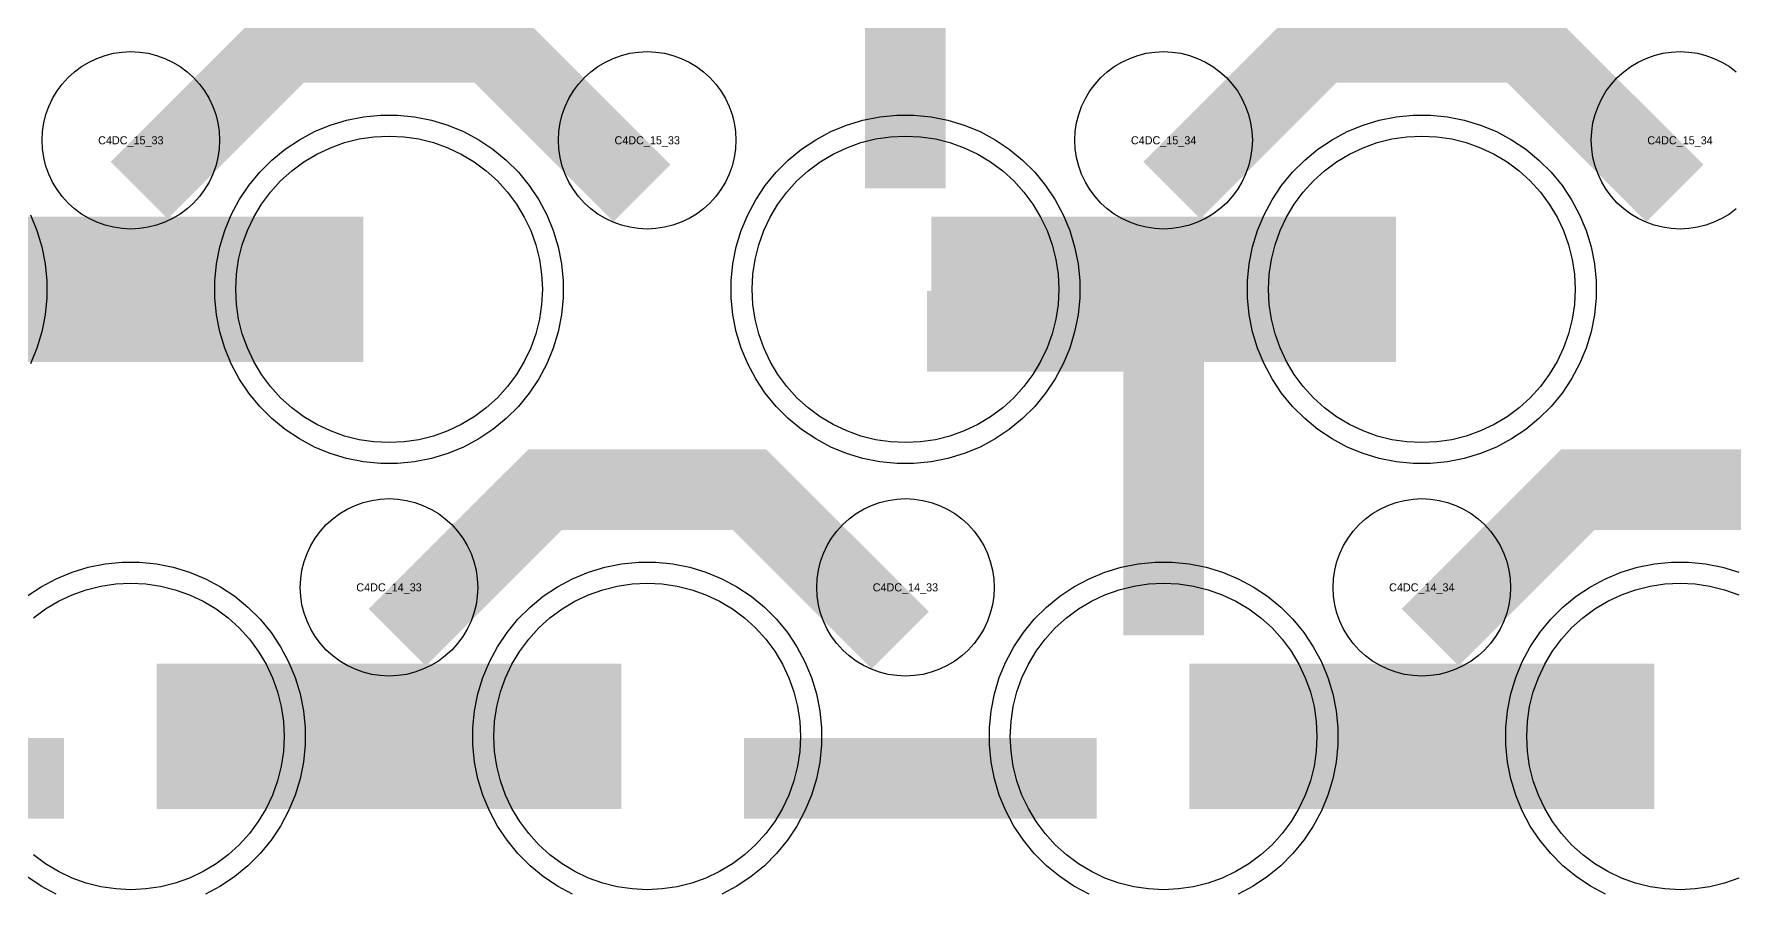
# Model space of a CAD drawing. Extents: x -11880 to 11880, y -14992 to 14992.
# Drawn here: x -1470 to -943, y -12948 to -12682 of the extents above; entities that cross this region are included whole.
import ezdxf
from ezdxf.enums import TextEntityAlignment as Align

# ---------------------------------------------------------------- set-up
doc = ezdxf.new("R2010")
doc.units = 0
doc.header["$MEASUREMENT"] = 0
for name, color, linetype in [('GDS_775_DT_237', 138, 'CONTINUOUS'), ('RDL1_FS', 34, 'CONTINUOUS'), ('RDL_BS', 160, 'CONTINUOUS')]:
    doc.layers.add(name, color=color, linetype=linetype)

msp = doc.modelspace()

# ---------------------------------------------------------------- linework, layer by layer
at = {"layer": 'RDL1_FS', "color": 240, "true_color": 0xed1f24}
msp.add_lwpolyline([(-1360, -12808.614), (-1364.657, -12808.385), (-1369.268, -12807.701), (-1373.791, -12806.569), (-1378.181, -12804.997), (-1382.395, -12803.005), (-1386.395, -12800.607), (-1390.14, -12797.829), (-1393.594, -12794.699), (-1396.724, -12791.245), (-1399.502, -12787.5), (-1401.9, -12783.5), (-1403.892, -12779.286), (-1405.464, -12774.896), (-1406.596, -12770.373), (-1407.28, -12765.762), (-1407.509, -12761.105), (-1407.28, -12756.448), (-1406.596, -12751.837), (-1405.464, -12747.314), (-1403.892, -12742.924), (-1401.9, -12738.71), (-1399.502, -12734.71), (-1396.724, -12730.965), (-1393.594, -12727.511), (-1390.14, -12724.381), (-1386.395, -12721.603), (-1382.395, -12719.205), (-1378.181, -12717.213), (-1373.791, -12715.641), (-1369.268, -12714.509), (-1364.657, -12713.825), (-1360, -12713.596), (-1355.343, -12713.825), (-1350.732, -12714.509), (-1346.209, -12715.641), (-1341.819, -12717.213), (-1337.605, -12719.205), (-1333.605, -12721.603), (-1329.86, -12724.381), (-1326.406, -12727.511), (-1323.276, -12730.965), (-1320.498, -12734.71), (-1318.1, -12738.71), (-1316.108, -12742.924), (-1314.536, -12747.314), (-1313.404, -12751.837), (-1312.72, -12756.448), (-1312.491, -12761.105), (-1312.72, -12765.762), (-1313.404, -12770.373), (-1314.536, -12774.896), (-1316.108, -12779.286), (-1318.1, -12783.5), (-1320.498, -12787.5), (-1323.276, -12791.245), (-1326.406, -12794.699), (-1329.86, -12797.829), (-1333.605, -12800.607), (-1337.605, -12803.005), (-1341.819, -12804.997), (-1346.209, -12806.569), (-1350.732, -12807.701), (-1355.343, -12808.385)], close=True, dxfattribs=at)
at = {"layer": 'RDL1_FS'}
for points in [[(-1200, -12808.614), (-1204.657, -12808.385), (-1209.268, -12807.701), (-1213.791, -12806.569), (-1218.181, -12804.997), (-1222.395, -12803.005), (-1226.395, -12800.607), (-1230.14, -12797.829), (-1233.594, -12794.699), (-1236.724, -12791.245), (-1239.502, -12787.5), (-1241.9, -12783.5), (-1243.892, -12779.286), (-1245.464, -12774.896), (-1246.596, -12770.373), (-1247.28, -12765.762), (-1247.509, -12761.105), (-1247.28, -12756.448), (-1246.596, -12751.837), (-1245.464, -12747.314), (-1243.892, -12742.924), (-1241.9, -12738.71), (-1239.502, -12734.71), (-1236.724, -12730.965), (-1233.594, -12727.511), (-1230.14, -12724.381), (-1226.395, -12721.603), (-1222.395, -12719.205), (-1218.181, -12717.213), (-1213.791, -12715.641), (-1209.268, -12714.509), (-1204.657, -12713.825), (-1200, -12713.596), (-1195.343, -12713.825), (-1190.732, -12714.509), (-1186.209, -12715.641), (-1181.819, -12717.213), (-1177.605, -12719.205), (-1173.605, -12721.603), (-1169.86, -12724.381), (-1166.406, -12727.511), (-1163.276, -12730.965), (-1160.498, -12734.71), (-1158.1, -12738.71), (-1156.108, -12742.924), (-1154.536, -12747.314), (-1153.404, -12751.837), (-1152.72, -12756.448), (-1152.491, -12761.105), (-1152.72, -12765.762), (-1153.404, -12770.373), (-1154.536, -12774.896), (-1156.108, -12779.286), (-1158.1, -12783.5), (-1160.498, -12787.5), (-1163.276, -12791.245), (-1166.406, -12794.699), (-1169.86, -12797.829), (-1173.605, -12800.607), (-1177.605, -12803.005), (-1181.819, -12804.997), (-1186.209, -12806.569), (-1190.732, -12807.701), (-1195.343, -12808.385)], [(-1040, -12808.614), (-1044.657, -12808.385), (-1049.268, -12807.701), (-1053.791, -12806.569), (-1058.181, -12804.997), (-1062.395, -12803.005), (-1066.395, -12800.607), (-1070.14, -12797.829), (-1073.594, -12794.699), (-1076.724, -12791.245), (-1079.502, -12787.5), (-1081.9, -12783.5), (-1083.892, -12779.286), (-1085.464, -12774.896), (-1086.596, -12770.373), (-1087.28, -12765.762), (-1087.509, -12761.105), (-1087.28, -12756.448), (-1086.596, -12751.837), (-1085.464, -12747.314), (-1083.892, -12742.924), (-1081.9, -12738.71), (-1079.502, -12734.71), (-1076.724, -12730.965), (-1073.594, -12727.511), (-1070.14, -12724.381), (-1066.395, -12721.603), (-1062.395, -12719.205), (-1058.181, -12717.213), (-1053.791, -12715.641), (-1049.268, -12714.509), (-1044.657, -12713.825), (-1040, -12713.596), (-1035.343, -12713.825), (-1030.732, -12714.509), (-1026.209, -12715.641), (-1021.819, -12717.213), (-1017.605, -12719.205), (-1013.605, -12721.603), (-1009.86, -12724.381), (-1006.406, -12727.511), (-1003.276, -12730.965), (-1000.498, -12734.71), (-998.1, -12738.71), (-996.108, -12742.924), (-994.536, -12747.314), (-993.404, -12751.837), (-992.72, -12756.448), (-992.491, -12761.105), (-992.72, -12765.762), (-993.404, -12770.373), (-994.536, -12774.896), (-996.108, -12779.286), (-998.1, -12783.5), (-1000.498, -12787.5), (-1003.276, -12791.245), (-1006.406, -12794.699), (-1009.86, -12797.829), (-1013.605, -12800.607), (-1017.605, -12803.005), (-1021.819, -12804.997), (-1026.209, -12806.569), (-1030.732, -12807.701), (-1035.343, -12808.385)], [(-1280, -12947.174), (-1284.657, -12946.945), (-1289.268, -12946.261), (-1293.791, -12945.129), (-1298.181, -12943.557), (-1302.395, -12941.565), (-1306.395, -12939.167), (-1310.14, -12936.389), (-1313.594, -12933.259), (-1316.724, -12929.805), (-1319.502, -12926.06), (-1321.9, -12922.06), (-1323.892, -12917.846), (-1325.464, -12913.456), (-1326.596, -12908.933), (-1327.28, -12904.322), (-1327.509, -12899.665), (-1327.28, -12895.008), (-1326.596, -12890.397), (-1325.464, -12885.874), (-1323.892, -12881.484), (-1321.9, -12877.27), (-1319.502, -12873.27), (-1316.724, -12869.525), (-1313.594, -12866.071), (-1310.14, -12862.941), (-1306.395, -12860.163), (-1302.395, -12857.765), (-1298.181, -12855.773), (-1293.791, -12854.201), (-1289.268, -12853.069), (-1284.657, -12852.385), (-1280, -12852.156), (-1275.343, -12852.385), (-1270.732, -12853.069), (-1266.209, -12854.201), (-1261.819, -12855.773), (-1257.605, -12857.765), (-1253.605, -12860.163), (-1249.86, -12862.941), (-1246.406, -12866.071), (-1243.276, -12869.525), (-1240.498, -12873.27), (-1238.1, -12877.27), (-1236.108, -12881.484), (-1234.536, -12885.874), (-1233.404, -12890.397), (-1232.72, -12895.008), (-1232.491, -12899.665), (-1232.72, -12904.322), (-1233.404, -12908.933), (-1234.536, -12913.456), (-1236.108, -12917.846), (-1238.1, -12922.06), (-1240.498, -12926.06), (-1243.276, -12929.805), (-1246.406, -12933.259), (-1249.86, -12936.389), (-1253.605, -12939.167), (-1257.605, -12941.565), (-1261.819, -12943.557), (-1266.209, -12945.129), (-1270.732, -12946.261), (-1275.343, -12946.945)], [(-1120, -12947.174), (-1124.657, -12946.945), (-1129.268, -12946.261), (-1133.791, -12945.129), (-1138.181, -12943.557), (-1142.395, -12941.565), (-1146.395, -12939.167), (-1150.14, -12936.389), (-1153.594, -12933.259), (-1156.724, -12929.805), (-1159.502, -12926.06), (-1161.9, -12922.06), (-1163.892, -12917.846), (-1165.464, -12913.456), (-1166.596, -12908.933), (-1167.28, -12904.322), (-1167.509, -12899.665), (-1167.28, -12895.008), (-1166.596, -12890.397), (-1165.464, -12885.874), (-1163.892, -12881.484), (-1161.9, -12877.27), (-1159.502, -12873.27), (-1156.724, -12869.525), (-1153.594, -12866.071), (-1150.14, -12862.941), (-1146.395, -12860.163), (-1142.395, -12857.765), (-1138.181, -12855.773), (-1133.791, -12854.201), (-1129.268, -12853.069), (-1124.657, -12852.385), (-1120, -12852.156), (-1115.343, -12852.385), (-1110.732, -12853.069), (-1106.209, -12854.201), (-1101.819, -12855.773), (-1097.605, -12857.765), (-1093.605, -12860.163), (-1089.86, -12862.941), (-1086.406, -12866.071), (-1083.276, -12869.525), (-1080.498, -12873.27), (-1078.1, -12877.27), (-1076.108, -12881.484), (-1074.536, -12885.874), (-1073.404, -12890.397), (-1072.72, -12895.008), (-1072.491, -12899.665), (-1072.72, -12904.322), (-1073.404, -12908.933), (-1074.536, -12913.456), (-1076.108, -12917.846), (-1078.1, -12922.06), (-1080.498, -12926.06), (-1083.276, -12929.805), (-1086.406, -12933.259), (-1089.86, -12936.389), (-1093.605, -12939.167), (-1097.605, -12941.565), (-1101.819, -12943.557), (-1106.209, -12945.129), (-1110.732, -12946.261), (-1115.343, -12946.945)]]:
    msp.add_lwpolyline(points, close=True, dxfattribs=at)
at = {"layer": 'RDL1_FS', "color": 240, "true_color": 0xed1f24}
for points in [[(-1511.998, -12761.105, 45, 45, 0), (-1439.998, -12761.105, 45, 45, 0)], [(-1439.998, -12761.105, 45, 45, 0), (-1367.998, -12761.105, 45, 45, 0)]]:
    msp.add_lwpolyline(points, format="xyseb", dxfattribs=at)
at = {"layer": 'RDL1_FS'}
for points in [[(-1191.998, -12761.105, 45, 45, 0), (-1119.998, -12761.105, 45, 45, 0)], [(-1119.998, -12761.105, 45, 45, 0), (-1047.998, -12761.105, 45, 45, 0)], [(-1431.998, -12899.665, 45, 45, 0), (-1359.998, -12899.665, 45, 45, 0)], [(-1359.998, -12899.665, 45, 45, 0), (-1287.998, -12899.665, 45, 45, 0)], [(-1111.998, -12899.665, 45, 45, 0), (-1039.998, -12899.665, 45, 45, 0)], [(-1039.998, -12899.665, 45, 45, 0), (-967.998, -12899.665, 45, 45, 0)]]:
    msp.add_lwpolyline(points, format="xyseb", dxfattribs=at)
for points in [[(-1470.14, -12862.941), (-1466.395, -12860.163), (-1462.395, -12857.765), (-1458.181, -12855.773), (-1453.791, -12854.201), (-1449.268, -12853.069), (-1444.657, -12852.385), (-1440, -12852.156), (-1435.343, -12852.385), (-1430.732, -12853.069), (-1426.209, -12854.201), (-1421.819, -12855.773), (-1417.605, -12857.765), (-1413.605, -12860.163), (-1409.86, -12862.941), (-1406.406, -12866.071), (-1403.276, -12869.525), (-1400.498, -12873.27), (-1398.1, -12877.27), (-1396.108, -12881.484), (-1394.536, -12885.874), (-1393.404, -12890.397), (-1392.72, -12895.008), (-1392.491, -12899.665), (-1392.72, -12904.322), (-1393.404, -12908.933), (-1394.536, -12913.456), (-1396.108, -12917.846), (-1398.1, -12922.06), (-1400.498, -12926.06), (-1403.276, -12929.805), (-1406.406, -12933.259), (-1409.86, -12936.389), (-1413.605, -12939.167), (-1417.605, -12941.565), (-1421.819, -12943.557), (-1426.209, -12945.129), (-1430.732, -12946.261), (-1435.343, -12946.945), (-1440, -12947.174), (-1444.657, -12946.945), (-1449.268, -12946.261), (-1453.791, -12945.129), (-1458.181, -12943.557), (-1462.395, -12941.565), (-1466.395, -12939.167), (-1470.14, -12936.389)], [(-941.819, -12943.557), (-946.209, -12945.129), (-950.732, -12946.261), (-955.343, -12946.945), (-960, -12947.174), (-964.657, -12946.945), (-969.268, -12946.261), (-973.791, -12945.129), (-978.181, -12943.557), (-982.395, -12941.565), (-986.395, -12939.167), (-990.14, -12936.389), (-993.594, -12933.259), (-996.724, -12929.805), (-999.502, -12926.06), (-1001.9, -12922.06), (-1003.892, -12917.846), (-1005.464, -12913.456), (-1006.596, -12908.933), (-1007.28, -12904.322), (-1007.509, -12899.665), (-1007.28, -12895.008), (-1006.596, -12890.397), (-1005.464, -12885.874), (-1003.892, -12881.484), (-1001.9, -12877.27), (-999.502, -12873.27), (-996.724, -12869.525), (-993.594, -12866.071), (-990.14, -12862.941), (-986.395, -12860.163), (-982.395, -12857.765), (-978.181, -12855.773), (-973.791, -12854.201), (-969.268, -12853.069), (-964.657, -12852.385), (-960, -12852.156), (-955.343, -12852.385), (-950.732, -12853.069), (-946.209, -12854.201), (-941.819, -12855.773)]]:
    msp.add_lwpolyline(points, dxfattribs=at)
at = {"layer": 'RDL_BS'}
for points in [[(-1200, -12729.83, 25, 25, 0), (-1200, -12623.053, 25, 25, 0)], [(-1200, -12653.522, 25, 25, 0), (-1200, -12699.142, 25, 25, 0)], [(-1437.438, -12730.419, 25, 25, 0), (-1391.623, -12684.604, 25, 25, 0), (-1358.07, -12684.604, 25, 25, 0)], [(-1281.599, -12731.318, 25, 25, 0), (-1328.313, -12684.604, 25, 25, 0), (-1358.071, -12684.604, 25, 25, 0)], [(-1117.438, -12730.419, 25, 25, 0), (-1071.623, -12684.604, 25, 25, 0), (-1038.07, -12684.604, 25, 25, 0)], [(-961.599, -12731.318, 25, 25, 0), (-1008.313, -12684.604, 25, 25, 0), (-1038.071, -12684.604, 25, 25, 0)], [(-1120, -12868.395, 25, 25, 0), (-1120, -12761.618, 25, 25, 0)], [(-1107.5, -12774.118, 25, 25, 0), (-1193.333, -12774.118, 25, 25, 0)], [(-1147.056, -12774.118, 25, 25, 0), (-1188.26, -12774.118, 25, 25, 0)], [(-1120, -12792.087, 25, 25, 0), (-1120, -12837.707, 25, 25, 0)], [(-1357.438, -12868.979, 25, 25, 0), (-1311.623, -12823.164, 25, 25, 0), (-1278.07, -12823.164, 25, 25, 0)], [(-1201.599, -12869.878, 25, 25, 0), (-1248.313, -12823.164, 25, 25, 0), (-1278.071, -12823.164, 25, 25, 0)], [(-1037.438, -12868.979, 25, 25, 0), (-991.623, -12823.164, 25, 25, 0), (-958.07, -12823.164, 25, 25, 0)], [(-881.599, -12869.878, 25, 25, 0), (-928.313, -12823.164, 25, 25, 0), (-958.071, -12823.164, 25, 25, 0)], [(-1569.984, -12912.678, 25, 25, 0), (-1460.719, -12912.678, 25, 25, 0)], [(-1249.984, -12912.678, 25, 25, 0), (-1140.719, -12912.678, 25, 25, 0)]]:
    msp.add_lwpolyline(points, format="xyseb", dxfattribs=at)
for points in [[(-1440, -12742.411), (-1442.693, -12742.279), (-1445.365, -12741.883), (-1447.984, -12741.226), (-1450.519, -12740.319), (-1452.956, -12739.167), (-1455.28, -12737.774), (-1457.443, -12736.171), (-1459.442, -12734.359), (-1461.254, -12732.36), (-1462.857, -12730.197), (-1464.25, -12727.873), (-1465.402, -12725.436), (-1466.309, -12722.901), (-1466.966, -12720.282), (-1467.362, -12717.61), (-1467.494, -12714.917), (-1467.362, -12712.224), (-1466.966, -12709.552), (-1466.309, -12706.933), (-1465.402, -12704.398), (-1464.25, -12701.961), (-1462.857, -12699.637), (-1461.254, -12697.474), (-1459.442, -12695.475), (-1457.443, -12693.663), (-1455.28, -12692.06), (-1452.956, -12690.667), (-1450.519, -12689.515), (-1447.984, -12688.608), (-1445.365, -12687.951), (-1442.693, -12687.555), (-1440, -12687.423), (-1437.307, -12687.555), (-1434.635, -12687.951), (-1432.016, -12688.608), (-1429.481, -12689.515), (-1427.044, -12690.667), (-1424.72, -12692.06), (-1422.557, -12693.663), (-1420.558, -12695.475), (-1418.746, -12697.474), (-1417.143, -12699.637), (-1415.75, -12701.961), (-1414.598, -12704.398), (-1413.691, -12706.933), (-1413.034, -12709.552), (-1412.638, -12712.224), (-1412.506, -12714.917), (-1412.638, -12717.61), (-1413.034, -12720.282), (-1413.691, -12722.901), (-1414.598, -12725.436), (-1415.75, -12727.873), (-1417.143, -12730.197), (-1418.746, -12732.36), (-1420.558, -12734.359), (-1422.557, -12736.171), (-1424.72, -12737.774), (-1427.044, -12739.167), (-1429.481, -12740.319), (-1432.016, -12741.226), (-1434.635, -12741.883), (-1437.307, -12742.279)], [(-1280, -12742.411), (-1282.693, -12742.279), (-1285.365, -12741.883), (-1287.984, -12741.226), (-1290.519, -12740.319), (-1292.956, -12739.167), (-1295.28, -12737.774), (-1297.443, -12736.171), (-1299.442, -12734.359), (-1301.254, -12732.36), (-1302.857, -12730.197), (-1304.25, -12727.873), (-1305.402, -12725.436), (-1306.309, -12722.901), (-1306.966, -12720.282), (-1307.362, -12717.61), (-1307.494, -12714.917), (-1307.362, -12712.224), (-1306.966, -12709.552), (-1306.309, -12706.933), (-1305.402, -12704.398), (-1304.25, -12701.961), (-1302.857, -12699.637), (-1301.254, -12697.474), (-1299.442, -12695.475), (-1297.443, -12693.663), (-1295.28, -12692.06), (-1292.956, -12690.667), (-1290.519, -12689.515), (-1287.984, -12688.608), (-1285.365, -12687.951), (-1282.693, -12687.555), (-1280, -12687.423), (-1277.307, -12687.555), (-1274.635, -12687.951), (-1272.016, -12688.608), (-1269.481, -12689.515), (-1267.044, -12690.667), (-1264.72, -12692.06), (-1262.557, -12693.663), (-1260.558, -12695.475), (-1258.746, -12697.474), (-1257.143, -12699.637), (-1255.75, -12701.961), (-1254.598, -12704.398), (-1253.691, -12706.933), (-1253.034, -12709.552), (-1252.638, -12712.224), (-1252.506, -12714.917), (-1252.638, -12717.61), (-1253.034, -12720.282), (-1253.691, -12722.901), (-1254.598, -12725.436), (-1255.75, -12727.873), (-1257.143, -12730.197), (-1258.746, -12732.36), (-1260.558, -12734.359), (-1262.557, -12736.171), (-1264.72, -12737.774), (-1267.044, -12739.167), (-1269.481, -12740.319), (-1272.016, -12741.226), (-1274.635, -12741.883), (-1277.307, -12742.279)], [(-1120, -12742.411), (-1122.693, -12742.279), (-1125.365, -12741.883), (-1127.984, -12741.226), (-1130.519, -12740.319), (-1132.956, -12739.167), (-1135.28, -12737.774), (-1137.443, -12736.171), (-1139.442, -12734.359), (-1141.254, -12732.36), (-1142.857, -12730.197), (-1144.25, -12727.873), (-1145.402, -12725.436), (-1146.309, -12722.901), (-1146.966, -12720.282), (-1147.362, -12717.61), (-1147.494, -12714.917), (-1147.362, -12712.224), (-1146.966, -12709.552), (-1146.309, -12706.933), (-1145.402, -12704.398), (-1144.25, -12701.961), (-1142.857, -12699.637), (-1141.254, -12697.474), (-1139.442, -12695.475), (-1137.443, -12693.663), (-1135.28, -12692.06), (-1132.956, -12690.667), (-1130.519, -12689.515), (-1127.984, -12688.608), (-1125.365, -12687.951), (-1122.693, -12687.555), (-1120, -12687.423), (-1117.307, -12687.555), (-1114.635, -12687.951), (-1112.016, -12688.608), (-1109.481, -12689.515), (-1107.044, -12690.667), (-1104.72, -12692.06), (-1102.557, -12693.663), (-1100.558, -12695.475), (-1098.746, -12697.474), (-1097.143, -12699.637), (-1095.75, -12701.961), (-1094.598, -12704.398), (-1093.691, -12706.933), (-1093.034, -12709.552), (-1092.638, -12712.224), (-1092.506, -12714.917), (-1092.638, -12717.61), (-1093.034, -12720.282), (-1093.691, -12722.901), (-1094.598, -12725.436), (-1095.75, -12727.873), (-1097.143, -12730.197), (-1098.746, -12732.36), (-1100.558, -12734.359), (-1102.557, -12736.171), (-1104.72, -12737.774), (-1107.044, -12739.167), (-1109.481, -12740.319), (-1112.016, -12741.226), (-1114.635, -12741.883), (-1117.307, -12742.279)], [(-1202.644, -12815.105), (-1207.938, -12814.588), (-1213.165, -12813.542), (-1218.205, -12812.011), (-1223.115, -12809.98), (-1227.777, -12807.488), (-1232.191, -12804.541), (-1236.292, -12801.179), (-1240.074, -12797.397), (-1243.436, -12793.296), (-1246.383, -12788.882), (-1248.875, -12784.22), (-1250.906, -12779.31), (-1252.437, -12774.27), (-1253.483, -12769.043), (-1254, -12763.749), (-1254, -12758.461), (-1253.483, -12753.167), (-1252.437, -12747.94), (-1250.906, -12742.9), (-1248.875, -12737.99), (-1246.383, -12733.328), (-1243.436, -12728.914), (-1240.074, -12724.813), (-1236.292, -12721.031), (-1232.191, -12717.669), (-1227.777, -12714.722), (-1223.115, -12712.23), (-1218.205, -12710.199), (-1213.165, -12708.668), (-1207.938, -12707.622), (-1202.644, -12707.105), (-1197.356, -12707.105), (-1192.062, -12707.622), (-1186.835, -12708.668), (-1181.795, -12710.199), (-1176.885, -12712.23), (-1172.223, -12714.722), (-1167.809, -12717.669), (-1163.708, -12721.031), (-1159.926, -12724.813), (-1156.564, -12728.914), (-1153.617, -12733.328), (-1151.125, -12737.99), (-1149.094, -12742.9), (-1147.563, -12747.94), (-1146.517, -12753.167), (-1146, -12758.461), (-1146, -12763.749), (-1146.517, -12769.043), (-1147.563, -12774.27), (-1149.094, -12779.31), (-1151.125, -12784.22), (-1153.617, -12788.882), (-1156.564, -12793.296), (-1159.926, -12797.397), (-1163.708, -12801.179), (-1167.809, -12804.541), (-1172.223, -12807.488), (-1176.885, -12809.98), (-1181.795, -12812.011), (-1186.835, -12813.542), (-1192.062, -12814.588), (-1197.356, -12815.105)], [(-1042.644, -12815.105), (-1047.938, -12814.588), (-1053.165, -12813.542), (-1058.205, -12812.011), (-1063.115, -12809.98), (-1067.777, -12807.488), (-1072.191, -12804.541), (-1076.292, -12801.179), (-1080.074, -12797.397), (-1083.436, -12793.296), (-1086.383, -12788.882), (-1088.875, -12784.22), (-1090.906, -12779.31), (-1092.437, -12774.27), (-1093.483, -12769.043), (-1094, -12763.749), (-1094, -12758.461), (-1093.483, -12753.167), (-1092.437, -12747.94), (-1090.906, -12742.9), (-1088.875, -12737.99), (-1086.383, -12733.328), (-1083.436, -12728.914), (-1080.074, -12724.813), (-1076.292, -12721.031), (-1072.191, -12717.669), (-1067.777, -12714.722), (-1063.115, -12712.23), (-1058.205, -12710.199), (-1053.165, -12708.668), (-1047.938, -12707.622), (-1042.644, -12707.105), (-1037.356, -12707.105), (-1032.062, -12707.622), (-1026.835, -12708.668), (-1021.795, -12710.199), (-1016.885, -12712.23), (-1012.223, -12714.722), (-1007.809, -12717.669), (-1003.708, -12721.031), (-999.926, -12724.813), (-996.564, -12728.914), (-993.617, -12733.328), (-991.125, -12737.99), (-989.094, -12742.9), (-987.563, -12747.94), (-986.517, -12753.167), (-986, -12758.461), (-986, -12763.749), (-986.517, -12769.043), (-987.563, -12774.27), (-989.094, -12779.31), (-991.125, -12784.22), (-993.617, -12788.882), (-996.564, -12793.296), (-999.926, -12797.397), (-1003.708, -12801.179), (-1007.809, -12804.541), (-1012.223, -12807.488), (-1016.885, -12809.98), (-1021.795, -12812.011), (-1026.835, -12813.542), (-1032.062, -12814.588), (-1037.356, -12815.105)], [(-1360, -12880.971), (-1362.693, -12880.839), (-1365.365, -12880.443), (-1367.984, -12879.786), (-1370.519, -12878.879), (-1372.956, -12877.727), (-1375.28, -12876.334), (-1377.443, -12874.731), (-1379.442, -12872.919), (-1381.254, -12870.92), (-1382.857, -12868.757), (-1384.25, -12866.433), (-1385.402, -12863.996), (-1386.309, -12861.461), (-1386.966, -12858.842), (-1387.362, -12856.17), (-1387.494, -12853.477), (-1387.362, -12850.784), (-1386.966, -12848.112), (-1386.309, -12845.493), (-1385.402, -12842.958), (-1384.25, -12840.521), (-1382.857, -12838.197), (-1381.254, -12836.034), (-1379.442, -12834.035), (-1377.443, -12832.223), (-1375.28, -12830.62), (-1372.956, -12829.227), (-1370.519, -12828.075), (-1367.984, -12827.168), (-1365.365, -12826.511), (-1362.693, -12826.115), (-1360, -12825.983), (-1357.307, -12826.115), (-1354.635, -12826.511), (-1352.016, -12827.168), (-1349.481, -12828.075), (-1347.044, -12829.227), (-1344.72, -12830.62), (-1342.557, -12832.223), (-1340.558, -12834.035), (-1338.746, -12836.034), (-1337.143, -12838.197), (-1335.75, -12840.521), (-1334.598, -12842.958), (-1333.691, -12845.493), (-1333.034, -12848.112), (-1332.638, -12850.784), (-1332.506, -12853.477), (-1332.638, -12856.17), (-1333.034, -12858.842), (-1333.691, -12861.461), (-1334.598, -12863.996), (-1335.75, -12866.433), (-1337.143, -12868.757), (-1338.746, -12870.92), (-1340.558, -12872.919), (-1342.557, -12874.731), (-1344.72, -12876.334), (-1347.044, -12877.727), (-1349.481, -12878.879), (-1352.016, -12879.786), (-1354.635, -12880.443), (-1357.307, -12880.839)], [(-1200, -12880.971), (-1202.693, -12880.839), (-1205.365, -12880.443), (-1207.984, -12879.786), (-1210.519, -12878.879), (-1212.956, -12877.727), (-1215.28, -12876.334), (-1217.443, -12874.731), (-1219.442, -12872.919), (-1221.254, -12870.92), (-1222.857, -12868.757), (-1224.25, -12866.433), (-1225.402, -12863.996), (-1226.309, -12861.461), (-1226.966, -12858.842), (-1227.362, -12856.17), (-1227.494, -12853.477), (-1227.362, -12850.784), (-1226.966, -12848.112), (-1226.309, -12845.493), (-1225.402, -12842.958), (-1224.25, -12840.521), (-1222.857, -12838.197), (-1221.254, -12836.034), (-1219.442, -12834.035), (-1217.443, -12832.223), (-1215.28, -12830.62), (-1212.956, -12829.227), (-1210.519, -12828.075), (-1207.984, -12827.168), (-1205.365, -12826.511), (-1202.693, -12826.115), (-1200, -12825.983), (-1197.307, -12826.115), (-1194.635, -12826.511), (-1192.016, -12827.168), (-1189.481, -12828.075), (-1187.044, -12829.227), (-1184.72, -12830.62), (-1182.557, -12832.223), (-1180.558, -12834.035), (-1178.746, -12836.034), (-1177.143, -12838.197), (-1175.75, -12840.521), (-1174.598, -12842.958), (-1173.691, -12845.493), (-1173.034, -12848.112), (-1172.638, -12850.784), (-1172.506, -12853.477), (-1172.638, -12856.17), (-1173.034, -12858.842), (-1173.691, -12861.461), (-1174.598, -12863.996), (-1175.75, -12866.433), (-1177.143, -12868.757), (-1178.746, -12870.92), (-1180.558, -12872.919), (-1182.557, -12874.731), (-1184.72, -12876.334), (-1187.044, -12877.727), (-1189.481, -12878.879), (-1192.016, -12879.786), (-1194.635, -12880.443), (-1197.307, -12880.839)], [(-1040, -12880.971), (-1042.693, -12880.839), (-1045.365, -12880.443), (-1047.984, -12879.786), (-1050.519, -12878.879), (-1052.956, -12877.727), (-1055.28, -12876.334), (-1057.443, -12874.731), (-1059.442, -12872.919), (-1061.254, -12870.92), (-1062.857, -12868.757), (-1064.25, -12866.433), (-1065.402, -12863.996), (-1066.309, -12861.461), (-1066.966, -12858.842), (-1067.362, -12856.17), (-1067.494, -12853.477), (-1067.362, -12850.784), (-1066.966, -12848.112), (-1066.309, -12845.493), (-1065.402, -12842.958), (-1064.25, -12840.521), (-1062.857, -12838.197), (-1061.254, -12836.034), (-1059.442, -12834.035), (-1057.443, -12832.223), (-1055.28, -12830.62), (-1052.956, -12829.227), (-1050.519, -12828.075), (-1047.984, -12827.168), (-1045.365, -12826.511), (-1042.693, -12826.115), (-1040, -12825.983), (-1037.307, -12826.115), (-1034.635, -12826.511), (-1032.016, -12827.168), (-1029.481, -12828.075), (-1027.044, -12829.227), (-1024.72, -12830.62), (-1022.557, -12832.223), (-1020.558, -12834.035), (-1018.746, -12836.034), (-1017.143, -12838.197), (-1015.75, -12840.521), (-1014.598, -12842.958), (-1013.691, -12845.493), (-1013.034, -12848.112), (-1012.638, -12850.784), (-1012.506, -12853.477), (-1012.638, -12856.17), (-1013.034, -12858.842), (-1013.691, -12861.461), (-1014.598, -12863.996), (-1015.75, -12866.433), (-1017.143, -12868.757), (-1018.746, -12870.92), (-1020.558, -12872.919), (-1022.557, -12874.731), (-1024.72, -12876.334), (-1027.044, -12877.727), (-1029.481, -12878.879), (-1032.016, -12879.786), (-1034.635, -12880.443), (-1037.307, -12880.839)]]:
    msp.add_lwpolyline(points, close=True, dxfattribs=at)
for points in [[(-942.557, -12736.171), (-944.72, -12737.774), (-947.044, -12739.167), (-949.481, -12740.319), (-952.016, -12741.226), (-954.635, -12741.883), (-957.307, -12742.279), (-960, -12742.411), (-962.693, -12742.279), (-965.365, -12741.883), (-967.984, -12741.226), (-970.519, -12740.319), (-972.956, -12739.167), (-975.28, -12737.774), (-977.443, -12736.171), (-979.442, -12734.359), (-981.254, -12732.36), (-982.857, -12730.197), (-984.25, -12727.873), (-985.402, -12725.436), (-986.309, -12722.901), (-986.966, -12720.282), (-987.362, -12717.61), (-987.494, -12714.917), (-987.362, -12712.224), (-986.966, -12709.552), (-986.309, -12706.933), (-985.402, -12704.398), (-984.25, -12701.961), (-982.857, -12699.637), (-981.254, -12697.474), (-979.442, -12695.475), (-977.443, -12693.663), (-975.28, -12692.06), (-972.956, -12690.667), (-970.519, -12689.515), (-967.984, -12688.608), (-965.365, -12687.951), (-962.693, -12687.555), (-960, -12687.423), (-957.307, -12687.555), (-954.635, -12687.951), (-952.016, -12688.608), (-949.481, -12689.515), (-947.044, -12690.667), (-944.72, -12692.06), (-942.557, -12693.663)], [(-1472.191, -12856.229), (-1467.777, -12853.282), (-1463.115, -12850.79), (-1458.205, -12848.759), (-1453.165, -12847.228), (-1447.938, -12846.182), (-1442.644, -12845.665), (-1437.356, -12845.665), (-1432.062, -12846.182), (-1426.835, -12847.228), (-1421.795, -12848.759), (-1416.885, -12850.79), (-1412.223, -12853.282), (-1407.809, -12856.229), (-1403.708, -12859.591), (-1399.926, -12863.373), (-1396.564, -12867.474), (-1393.617, -12871.888), (-1391.125, -12876.55), (-1389.094, -12881.46), (-1387.563, -12886.5), (-1386.517, -12891.727), (-1386, -12897.021), (-1386, -12902.309), (-1386.517, -12907.603), (-1387.563, -12912.83), (-1389.094, -12917.87), (-1391.125, -12922.78), (-1393.617, -12927.442), (-1396.564, -12931.856), (-1399.926, -12935.957), (-1403.708, -12939.739), (-1407.809, -12943.101), (-1412.223, -12946.048), (-1416.885, -12948.54)], [(-1303.115, -12948.54), (-1307.777, -12946.048), (-1312.191, -12943.101), (-1316.292, -12939.739), (-1320.074, -12935.957), (-1323.436, -12931.856), (-1326.383, -12927.442), (-1328.875, -12922.78), (-1330.906, -12917.87), (-1332.437, -12912.83), (-1333.483, -12907.603), (-1334, -12902.309), (-1334, -12897.021), (-1333.483, -12891.727), (-1332.437, -12886.5), (-1330.906, -12881.46), (-1328.875, -12876.55), (-1326.383, -12871.888), (-1323.436, -12867.474), (-1320.074, -12863.373), (-1316.292, -12859.591), (-1312.191, -12856.229), (-1307.777, -12853.282), (-1303.115, -12850.79), (-1298.205, -12848.759), (-1293.165, -12847.228), (-1287.938, -12846.182), (-1282.644, -12845.665), (-1277.356, -12845.665), (-1272.062, -12846.182), (-1266.835, -12847.228), (-1261.795, -12848.759), (-1256.885, -12850.79), (-1252.223, -12853.282), (-1247.809, -12856.229), (-1243.708, -12859.591), (-1239.926, -12863.373), (-1236.564, -12867.474), (-1233.617, -12871.888), (-1231.125, -12876.55), (-1229.094, -12881.46), (-1227.563, -12886.5), (-1226.517, -12891.727), (-1226, -12897.021), (-1226, -12902.309), (-1226.517, -12907.603), (-1227.563, -12912.83), (-1229.094, -12917.87), (-1231.125, -12922.78), (-1233.617, -12927.442), (-1236.564, -12931.856), (-1239.926, -12935.957), (-1243.708, -12939.739), (-1247.809, -12943.101), (-1252.223, -12946.048), (-1256.885, -12948.54)], [(-1143.115, -12948.54), (-1147.777, -12946.048), (-1152.191, -12943.101), (-1156.292, -12939.739), (-1160.074, -12935.957), (-1163.436, -12931.856), (-1166.383, -12927.442), (-1168.875, -12922.78), (-1170.906, -12917.87), (-1172.437, -12912.83), (-1173.483, -12907.603), (-1174, -12902.309), (-1174, -12897.021), (-1173.483, -12891.727), (-1172.437, -12886.5), (-1170.906, -12881.46), (-1168.875, -12876.55), (-1166.383, -12871.888), (-1163.436, -12867.474), (-1160.074, -12863.373), (-1156.292, -12859.591), (-1152.191, -12856.229), (-1147.777, -12853.282), (-1143.115, -12850.79), (-1138.205, -12848.759), (-1133.165, -12847.228), (-1127.938, -12846.182), (-1122.644, -12845.665), (-1117.356, -12845.665), (-1112.062, -12846.182), (-1106.835, -12847.228), (-1101.795, -12848.759), (-1096.885, -12850.79), (-1092.223, -12853.282), (-1087.809, -12856.229), (-1083.708, -12859.591), (-1079.926, -12863.373), (-1076.564, -12867.474), (-1073.617, -12871.888), (-1071.125, -12876.55), (-1069.094, -12881.46), (-1067.563, -12886.5), (-1066.517, -12891.727), (-1066, -12897.021), (-1066, -12902.309), (-1066.517, -12907.603), (-1067.563, -12912.83), (-1069.094, -12917.87), (-1071.125, -12922.78), (-1073.617, -12927.442), (-1076.564, -12931.856), (-1079.926, -12935.957), (-1083.708, -12939.739), (-1087.809, -12943.101), (-1092.223, -12946.048), (-1096.885, -12948.54)], [(-983.115, -12948.54), (-987.777, -12946.048), (-992.191, -12943.101), (-996.292, -12939.739), (-1000.074, -12935.957), (-1003.436, -12931.856), (-1006.383, -12927.442), (-1008.875, -12922.78), (-1010.906, -12917.87), (-1012.437, -12912.83), (-1013.483, -12907.603), (-1014, -12902.309), (-1014, -12897.021), (-1013.483, -12891.727), (-1012.437, -12886.5), (-1010.906, -12881.46), (-1008.875, -12876.55), (-1006.383, -12871.888), (-1003.436, -12867.474), (-1000.074, -12863.373), (-996.292, -12859.591), (-992.191, -12856.229), (-987.777, -12853.282), (-983.115, -12850.79), (-978.205, -12848.759), (-973.165, -12847.228), (-967.938, -12846.182), (-962.644, -12845.665), (-957.356, -12845.665), (-952.062, -12846.182), (-946.835, -12847.228), (-941.795, -12848.759)], [(-1463.115, -12948.54), (-1467.777, -12946.048), (-1472.191, -12943.101)]]:
    msp.add_lwpolyline(points, dxfattribs=at)
at = {"layer": 'RDL_BS', "color": 240, "true_color": 0xed1f24}
msp.add_lwpolyline([(-1362.644, -12815.105), (-1367.938, -12814.588), (-1373.165, -12813.542), (-1378.205, -12812.011), (-1383.115, -12809.98), (-1387.777, -12807.488), (-1392.191, -12804.541), (-1396.292, -12801.179), (-1400.074, -12797.397), (-1403.436, -12793.296), (-1406.383, -12788.882), (-1408.875, -12784.22), (-1410.906, -12779.31), (-1412.437, -12774.27), (-1413.483, -12769.043), (-1414, -12763.749), (-1414, -12758.461), (-1413.483, -12753.167), (-1412.437, -12747.94), (-1410.906, -12742.9), (-1408.875, -12737.99), (-1406.383, -12733.328), (-1403.436, -12728.914), (-1400.074, -12724.813), (-1396.292, -12721.031), (-1392.191, -12717.669), (-1387.777, -12714.722), (-1383.115, -12712.23), (-1378.205, -12710.199), (-1373.165, -12708.668), (-1367.938, -12707.622), (-1362.644, -12707.105), (-1357.356, -12707.105), (-1352.062, -12707.622), (-1346.835, -12708.668), (-1341.795, -12710.199), (-1336.885, -12712.23), (-1332.223, -12714.722), (-1327.809, -12717.669), (-1323.708, -12721.031), (-1319.926, -12724.813), (-1316.564, -12728.914), (-1313.617, -12733.328), (-1311.125, -12737.99), (-1309.094, -12742.9), (-1307.563, -12747.94), (-1306.517, -12753.167), (-1306, -12758.461), (-1306, -12763.749), (-1306.517, -12769.043), (-1307.563, -12774.27), (-1309.094, -12779.31), (-1311.125, -12784.22), (-1313.617, -12788.882), (-1316.564, -12793.296), (-1319.926, -12797.397), (-1323.708, -12801.179), (-1327.809, -12804.541), (-1332.223, -12807.488), (-1336.885, -12809.98), (-1341.795, -12812.011), (-1346.835, -12813.542), (-1352.062, -12814.588), (-1357.356, -12815.105)], close=True, dxfattribs=at)
msp.add_lwpolyline([(-1471.125, -12737.99), (-1469.094, -12742.9), (-1467.563, -12747.94), (-1466.517, -12753.167), (-1466, -12758.461), (-1466, -12763.749), (-1466.517, -12769.043), (-1467.563, -12774.27), (-1469.094, -12779.31), (-1471.125, -12784.22)], dxfattribs=at)

# ---------------------------------------------------------------- texts
at = {"layer": 'GDS_775_DT_237'}
for s, p in [('C4DC_15_33', (-1440, -12714.917)), ('C4DC_15_33', (-1440, -12714.917)), ('C4DC_15_33', (-1280, -12714.917)), ('C4DC_15_33', (-1280, -12714.917)), ('C4DC_15_34', (-1120, -12714.917)), ('C4DC_15_34', (-1120, -12714.917)), ('C4DC_15_34', (-960, -12714.917)), ('C4DC_15_34', (-960, -12714.917)), ('C4DC_14_33', (-1360, -12853.477)), ('C4DC_14_33', (-1360, -12853.477)), ('C4DC_14_33', (-1200, -12853.477)), ('C4DC_14_33', (-1200, -12853.477)), ('C4DC_14_34', (-1040, -12853.477)), ('C4DC_14_34', (-1040, -12853.477))]:
    msp.add_text(s, height=2.5, dxfattribs=at).set_placement(p, align=Align.MIDDLE_CENTER)

doc.saveas('drawing.dxf')
